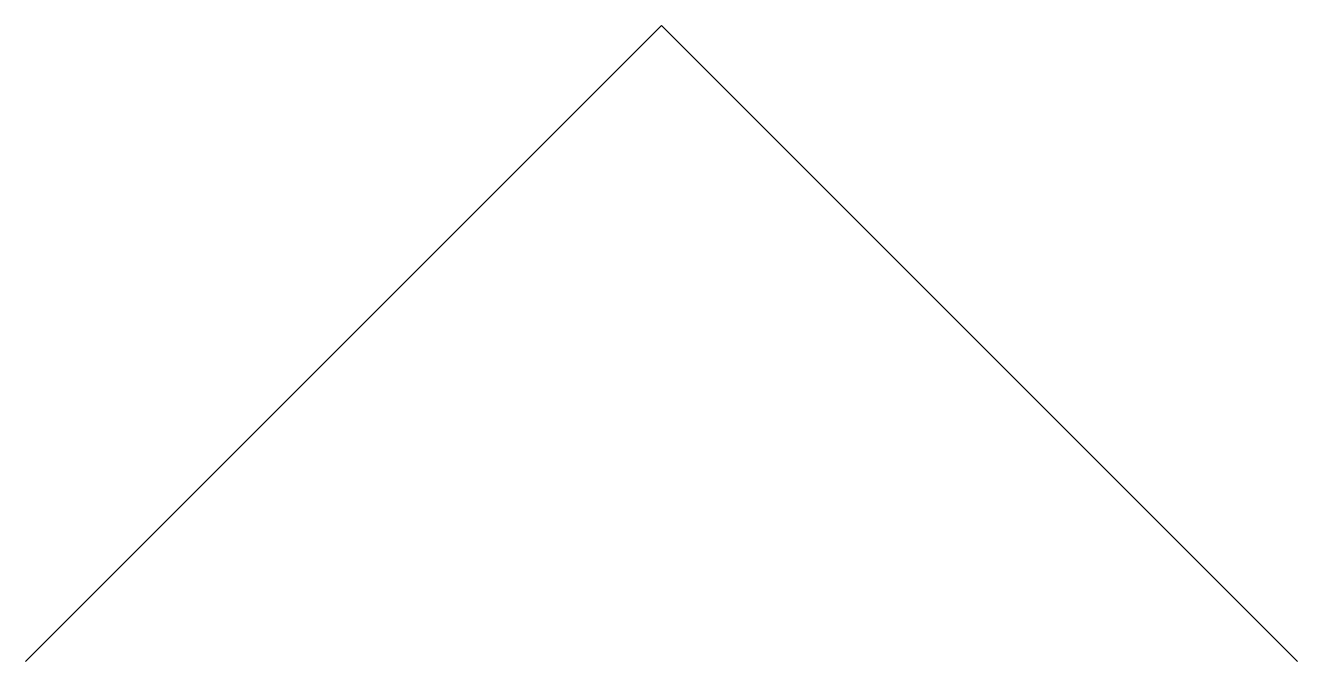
# Model space of a CAD drawing. Header units: millimetres. Extents: x 50 to 150, y 50 to 100.
import ezdxf

# ---------------------------------------------------------------- set-up
doc = ezdxf.new("R2010")
doc.units = ezdxf.units.MM

msp = doc.modelspace()

# ---------------------------------------------------------------- linework, layer by layer
msp.add_lwpolyline([(50, 50), (100, 100), (150, 50)])

doc.saveas('drawing.dxf')
